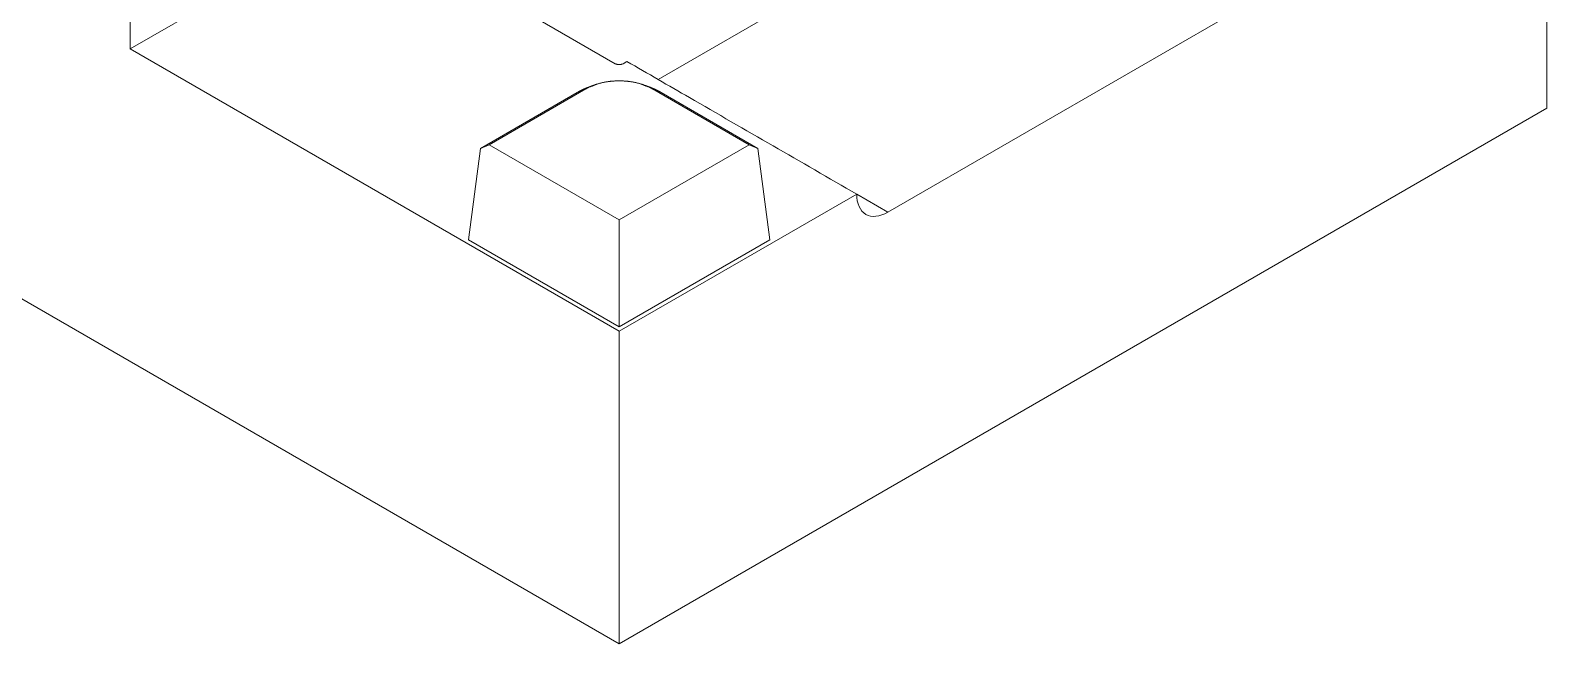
# Model space of a CAD drawing. Header units: millimetres. Extents: x 409 to 1151, y 1574 to 2099.
# Drawn here: x 969.1 to 1066.2, y 1713.9 to 1753.2 of the extents above; entities that cross this region are included whole.
import ezdxf

# ---------------------------------------------------------------- set-up
doc = ezdxf.new("R2010")
doc.units = ezdxf.units.MM
doc.layers.add('core', color=7, linetype='Continuous', lineweight=20)

msp = doc.modelspace()

# ---------------------------------------------------------------- linework, layer by layer
at = {"layer": 'core', "linetype": 'Continuous'}
for p, q in [((892.976, 1779.676), (1006.82, 1713.948)), ((1066.217, 1748.241), (1066.217, 1768.245)), ((1034.29, 1764.493), (1009.318, 1750.076)), ((975.505, 1752.032), (990.22, 1760.528)), ((990.22, 1760.528), (1006.572, 1751.088)), ((1024.033, 1741.581), (1049.005, 1755.998)), ((975.505, 1754.345), (975.505, 1752.032)), ((1006.82, 1733.952), (975.505, 1752.032)), ((1007.319, 1751.231), (1007.071, 1751.088)), ((997.934, 1745.661), (1004.124, 1749.235)), ((1004.688, 1749.475), (998.498, 1745.901)), ((1015.143, 1745.901), (1008.952, 1749.475)), ((1009.516, 1749.235), (1015.706, 1745.661)), ((1006.82, 1713.948), (1066.217, 1748.241)), ((997.168, 1739.811), (997.934, 1745.661)), ((998.498, 1745.901), (997.934, 1745.661)), ((1006.82, 1741.097), (998.498, 1745.901)), ((1015.143, 1745.901), (1006.82, 1741.097)), ((1015.706, 1745.661), (1015.143, 1745.901)), ((1016.472, 1739.811), (1015.706, 1745.661)), ((1022.033, 1742.735), (1006.82, 1733.952)), ((1022.033, 1742.735), (1024.033, 1741.581)), ((1006.82, 1734.238), (1006.82, 1741.097)), ((997.168, 1739.811), (1006.82, 1734.238)), ((1006.82, 1734.238), (1016.472, 1739.811)), ((1006.82, 1713.948), (1006.82, 1733.952))]:
    msp.add_line(p, q, dxfattribs=at)
msp.add_ellipse((1024.033, 1743.89), major_axis=(1.414, 2.449), ratio=0.57735, start_param=2.356194, end_param=3.926991, dxfattribs=at)
for points, knots in [([(1007.071, 1751.088), (1007.055, 1751.078), (1007.037, 1751.07), (1007.008, 1751.059), (1006.998, 1751.055), (1006.978, 1751.049), (1006.967, 1751.046), (1006.935, 1751.039), (1006.913, 1751.035), (1006.879, 1751.031), (1006.867, 1751.03), (1006.844, 1751.029), (1006.833, 1751.028), (1006.798, 1751.028), (1006.775, 1751.03), (1006.741, 1751.033), (1006.73, 1751.035), (1006.708, 1751.039), (1006.686, 1751.043), (1006.665, 1751.049), (1006.65, 1751.054), (1006.645, 1751.056), (1006.635, 1751.059), (1006.63, 1751.061), (1006.606, 1751.07), (1006.588, 1751.079), (1006.572, 1751.088)], [0, 0, 0, 0, 0.125, 0.125, 0.1875, 0.1875, 0.25, 0.25, 0.375, 0.375, 0.4375, 0.4375, 0.5, 0.5, 0.625, 0.625, 0.6875, 0.6875, 0.75, 0.8125, 0.8125, 0.84375, 0.84375, 0.875, 0.875, 1, 1, 1, 1]), ([(1007.319, 1751.231), (1008.652, 1750.461), (1009.985, 1749.691), (1014.89, 1746.859), (1018.462, 1744.797), (1022.033, 1742.735)], [0, 0, 0, 0, 0.271831, 0.271831, 1, 1, 1, 1]), ([(1004.124, 1749.235), (1004.131, 1749.239), (1004.144, 1749.247), (1004.163, 1749.258), (1004.182, 1749.269), (1004.202, 1749.281), (1004.221, 1749.292), (1004.241, 1749.303), (1004.261, 1749.314), (1004.281, 1749.325), (1004.301, 1749.335), (1004.321, 1749.346), (1004.341, 1749.356), (1004.361, 1749.367), (1004.382, 1749.377), (1004.402, 1749.388), (1004.423, 1749.398), (1004.443, 1749.408), (1004.464, 1749.418), (1004.485, 1749.427), (1004.505, 1749.437), (1004.526, 1749.447), (1004.547, 1749.456), (1004.568, 1749.466), (1004.589, 1749.475), (1004.611, 1749.484), (1004.632, 1749.494), (1004.653, 1749.503), (1004.675, 1749.512), (1004.696, 1749.52), (1004.718, 1749.529), (1004.739, 1749.538), (1004.761, 1749.546), (1004.783, 1749.555), (1004.804, 1749.563), (1004.826, 1749.571), (1004.848, 1749.579), (1004.87, 1749.587), (1004.892, 1749.595), (1004.914, 1749.603), (1004.936, 1749.611), (1004.958, 1749.618), (1004.981, 1749.626), (1005.003, 1749.633), (1005.025, 1749.641), (1005.045, 1749.647), (1005.057, 1749.651), (1005.061, 1749.652)], [0, 0, 0, 0, 0.023142, 0.046249, 0.069323, 0.092364, 0.11537, 0.138343, 0.161282, 0.184188, 0.20706, 0.229898, 0.252703, 0.275474, 0.298211, 0.320915, 0.343585, 0.366221, 0.388825, 0.411394, 0.43393, 0.456433, 0.478902, 0.501337, 0.52374, 0.546108, 0.568444, 0.590746, 0.613014, 0.635249, 0.657451, 0.67962, 0.701755, 0.723857, 0.745926, 0.767961, 0.789963, 0.811932, 0.833868, 0.85577, 0.877639, 0.899475, 0.921278, 0.943048, 0.964785, 0.986489, 1, 1, 1, 1]), ([(1008.579, 1749.652), (1008.591, 1749.649), (1008.617, 1749.64), (1008.657, 1749.627), (1008.698, 1749.613), (1008.739, 1749.599), (1008.781, 1749.584), (1008.822, 1749.569), (1008.862, 1749.553), (1008.903, 1749.537), (1008.943, 1749.521), (1008.983, 1749.504), (1009.023, 1749.487), (1009.063, 1749.47), (1009.102, 1749.452), (1009.141, 1749.434), (1009.18, 1749.416), (1009.219, 1749.397), (1009.257, 1749.378), (1009.295, 1749.359), (1009.333, 1749.339), (1009.37, 1749.319), (1009.407, 1749.298), (1009.444, 1749.278), (1009.48, 1749.257), (1009.504, 1749.242), (1009.516, 1749.235)], [0, 0, 0, 0, 0.034507, 0.075199, 0.116008, 0.156933, 0.197974, 0.239132, 0.280406, 0.321797, 0.363304, 0.404929, 0.44667, 0.488529, 0.530504, 0.572597, 0.614808, 0.657135, 0.699581, 0.742144, 0.784825, 0.827624, 0.870541, 0.913575, 0.956729, 1, 1, 1, 1])]:
    msp.add_open_spline(points, degree=3, knots=knots, dxfattribs=at)
for points, degree in [([(1008.952, 1749.475), (1008.742, 1749.597), (1008.246, 1749.789), (1007.699, 1749.921), (1007.116, 1749.988), (1006.525, 1749.988), (1005.942, 1749.921), (1005.396, 1749.789), (1004.899, 1749.597), (1004.688, 1749.475)], 2), ([(1004.124, 1749.235), (1004.688, 1749.475)], 1), ([(1005.397, 1749.78), (1005.062, 1749.652)], 1), ([(1008.579, 1749.652), (1008.244, 1749.78)], 1), ([(1008.952, 1749.475), (1009.516, 1749.235)], 1)]:
    msp.add_open_spline(points, degree=degree, dxfattribs=at)

doc.saveas('drawing.dxf')
